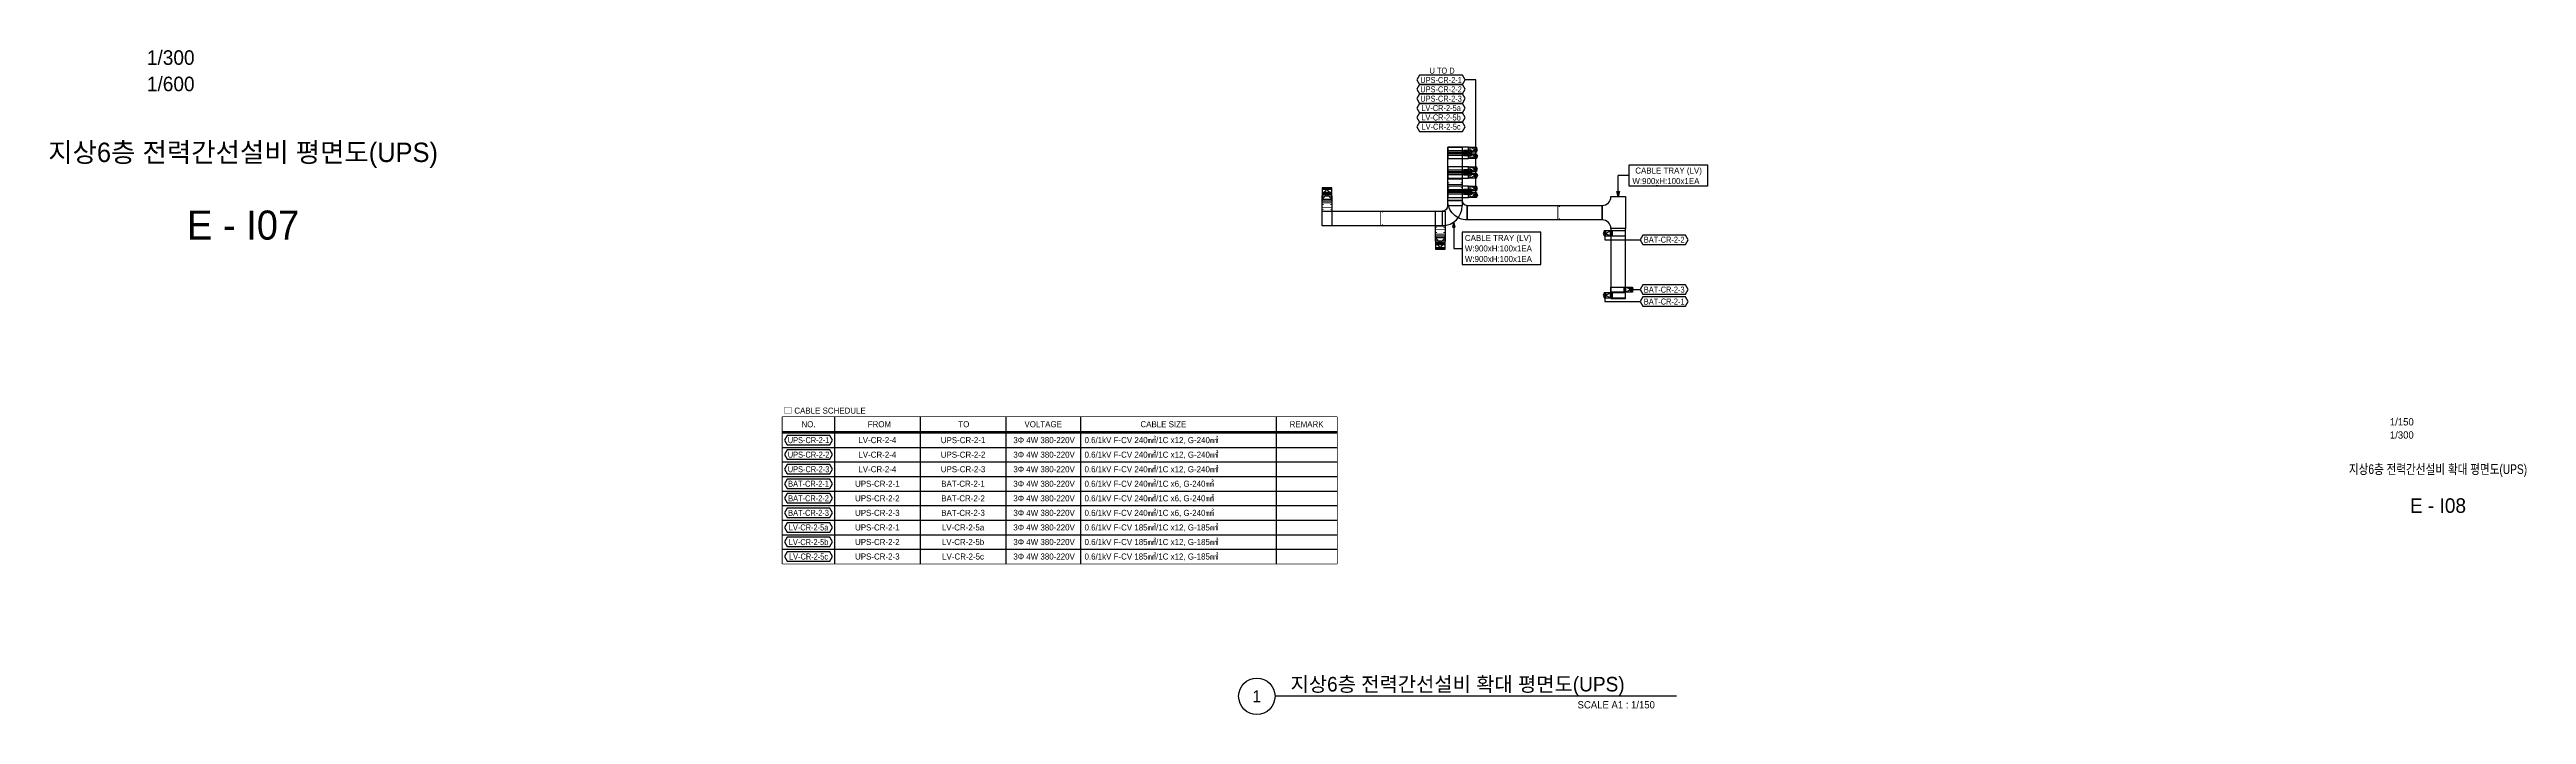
# Model space of a CAD drawing. Header units: millimetres. Extents: x 31670 to 374393, y -351975 to 839589.
# Drawn here: x 221287 to 374393, y 717225 to 758348 of the extents above; entities that cross this region are included whole.
import ezdxf
from ezdxf.enums import TextEntityAlignment as Align

# ---------------------------------------------------------------- set-up
doc = ezdxf.new("R2010")
doc.units = ezdxf.units.MM
doc.header["$LTSCALE"] = 150
for name, color, linetype in [('-----26 Electrical Cable Tray_HV_N', 30, 'Continuous'), ('-----26 Electrical Cable Tray_HV_발전기 B', 103, 'Continuous'), ('-----26 Electrical Cable Tray_LV_UPS1', 6, 'Continuous'), ('-----26 Electrical Cable Tray_LV_UPS2', 2, 'Continuous'), ('-----26 Electrical Cable Tray_LV_UPSBAT', 11, 'Continuous'), ('-----29 Cable Schedule', 1, 'Continuous'), ('-----29 Indicator', 1, 'Continuous'), ('-----29 주기', 1, 'Continuous'), ('-----30 Text', 2, 'Continuous'), ('-----41 Drawing Title', 2, 'Continuous'), ('-----42 Drawing Number', 2, 'Continuous'), ('-----43 Drawing Scale', 3, 'Continuous'), ('-----99 Cable Schedule', 2, 'Continuous'), ('A-HAT-MATL', 8, 'Continuous')]:
    doc.layers.add(name, color=color, linetype=linetype)
doc.styles.add('ELEC', font='')
doc.styles.get('ELEC').set_extended_font_data('Dotum')

# ---------------------------------------------------------------- blocks, each defined once
blk = doc.blocks.new('A$550585017316')
at = {"color": 0}
for p, q in [((400, 300), (0, 300)), ((0, 300), (0, 0)), ((0, 0), (400, 0)), ((500, 300), (400, 300)), ((400, 0), (500, 0)), ((500, 0), (500, 300))]:
    blk.add_line(p, q, dxfattribs=at)
at = {"color": 8}
for p, q in [((100, 0), (0, 300)), ((0, 0), (100, 300)), ((100, 150), (400, 300)), ((100, 300), (100, 0)), ((100, 150), (400, 0)), ((400, 0), (400, 300))]:
    blk.add_line(p, q, dxfattribs=at)
blk = doc.blocks.new('A$C9a0ab699')
h = blk.add_hatch(color=0)
edge = h.paths.add_edge_path()
edge.add_arc((64.00719340983778, 64.00719340983778), 64.0071934098378, 720.0000000000341, 1080.000000000034, ccw=False)
at = {"color": 0}
blk.add_circle((64.00719340983778, 64.00719340983778), 64.0071934098378, dxfattribs=at)
blk = doc.blocks.new('A$495596483691')
at = {"color": 0}
for p, q in [((100, 600), (0, 600)), ((0, 600), (0, 0)), ((0, 0), (100, 0)), ((500, 600), (100, 600)), ((100, 0), (500, 0)), ((500, 0), (500, 600))]:
    blk.add_line(p, q, dxfattribs=at)
at = {"color": 8}
for p, q in [((400, 300), (100, 600)), ((100, 600), (100, 0)), ((400, 300), (100, 0)), ((400, 0), (400, 600)), ((400, 600), (500, 0)), ((500, 600), (400, 0))]:
    blk.add_line(p, q, dxfattribs=at)

msp = doc.modelspace()

# ---------------------------------------------------------------- linework, layer by layer
at = {"layer": '-----26 Electrical Cable Tray_HV_N', "color": 1}
for p, q in [((318934.9812540342, 750555.4783705565), (318250.0002244595, 750555.4783705565)), ((308091.7389486178, 746044.9867925314), (308613.8288476244, 746044.9867925314))]:
    msp.add_line(p, q, dxfattribs=at)
for points, elevation in [([(318250.0000000038, 749249.9980726187), (318170.0000000038, 749569.9980726187), (318330.0000000038, 749569.9980726187), (318250.0000000038, 749249.9980726187), (318250.0002244595, 750555.4783705565)], -3.05702846402195e-10), ([(308091.738589701, 747679.8962361057), (308011.738589701, 747359.8962361057), (308171.738589701, 747359.8962361057), (308091.738589701, 747679.8962361057), (308091.7389486178, 746044.9867925314)], -6.1140569280439e-10)]:
    msp.add_lwpolyline(points, dxfattribs=dict(at, elevation=elevation))
for points, elevation in [([(323781.0006561736, 751212.9883187879), (323781.0006561736, 749897.968422325), (318934.9812540342, 749897.968422325), (318934.9812540342, 751212.9883187879)], -3.05702846402195e-10), ([(308613.8288476244, 747044.9867925314), (308613.8288476244, 745044.9867925314), (313459.8482497637, 745044.9867925314), (313459.8482497637, 747044.9867925314)], -6.1140569280439e-10)]:
    msp.add_lwpolyline(points, close=True, dxfattribs=dict(at, elevation=elevation))
at = {"layer": '-----26 Electrical Cable Tray_LV_UPS1'}
for points, elevation in [([(307710.6801225376, 752299.9980726183), (308610.6801225376, 752299.9980726183), (308610.6801225376, 748687.4080123485), (307710.6801225376, 748687.4080123485)], -6.1140569280439e-10), ([(309001.0000000056, 752299.9980726183), (307710.6801225376, 752299.9980726183), (307710.6801225376, 751999.9980726183), (309001.0000000056, 751999.9980726183)], -6.1140569280439e-10), ([(309001.0000000056, 751099.9980726182), (307710.6801225376, 751099.9980726182), (307710.6801225376, 750799.9980726182), (309001.0000000056, 750799.9980726182)], -6.1140569280439e-10), ([(300549.9999999307, 749299.8179507365), (300549.9999999307, 747449.9080123485), (299949.9999999307, 747449.9080123485), (299949.9999999307, 749299.8179507365)], -1.299985260630077e-09), ([(309001.0000000056, 749899.9980726182), (307710.6801225376, 749899.9980726182), (307710.6801225376, 749599.9980726182), (309001.0000000056, 749599.9980726182)], -6.1140569280439e-10), ([(307373.1801225376, 748349.9080123485), (307373.1801225376, 747449.9080123485), (299949.9999999307, 747449.9080123485), (299949.9999999307, 748349.9080123485)], -8.28833935114658e-10)]:
    msp.add_lwpolyline(points, close=True, dxfattribs=dict(at, elevation=elevation))
at = {"layer": '-----26 Electrical Cable Tray_LV_UPS1', "ltscale": 7.5, "const_width": 50}
for points, elevation in [([(300049.9999999307, 748767.1917046241), (299949.9999999307, 748767.1917046241), (299949.9999999307, 748867.1917046241), (300549.9999999307, 748867.1917046241), (300549.9999999307, 748767.1917046241), (300449.9999999307, 748767.1917046241)], 3.222154406564015e-09), ([(308510.6801225376, 750099.9980726183), (308610.6801225376, 750099.9980726183), (308610.6801225376, 749999.9980726183), (307710.6801225376, 749999.9980726183), (307710.6801225376, 750099.9980726183), (307810.6801225376, 750099.9980726183)], -6.1140569280439e-10), ([(300049.9999999307, 748467.1917046241), (299949.9999999307, 748467.1917046241), (299949.9999999307, 748567.1917046241), (300549.9999999307, 748567.1917046241), (300549.9999999307, 748467.1917046241), (300449.9999999307, 748467.1917046241)], 3.222154406564015e-09), ([(303672.8128233142, 747549.9080123485), (303672.8128233142, 747449.9080123485), (303572.8128233142, 747449.9080123485), (303572.8128233142, 748349.9080123485), (303672.8128233142, 748349.9080123485), (303672.8128233142, 748249.9080123485)], -8.288339351146582e-10)]:
    msp.add_lwpolyline(points, dxfattribs=dict(at, elevation=elevation))
at = {"layer": '-----26 Electrical Cable Tray_LV_UPS1', "elevation": -6.1140569280439e-10}
msp.add_lwpolyline([(308610.6801225376, 748687.4080123485), (307710.6801225376, 748687.4080123485, -0.4142135623730951), (307373.1801225376, 748349.9080123485), (307373.1801225376, 747449.9080123485, 0.4142135623730951)], format="xyb", close=True, dxfattribs=at)
at = {"layer": '-----26 Electrical Cable Tray_LV_UPS2'}
for points, elevation in [([(307710.6801225376, 752299.9980726183), (308610.6801225376, 752299.9980726183), (308610.6801225376, 748687.4080123485), (307710.6801225376, 748687.4080123485)], -6.1140569280439e-10), ([(309001.0000000056, 751899.9980726183), (307710.6801225376, 751899.9980726183), (307710.6801225376, 751599.9980726183), (309001.0000000056, 751599.9980726183)], -6.1140569280439e-10), ([(309001.0000000056, 750699.9980726182), (307710.6801225376, 750699.9980726182), (307710.6801225376, 750399.9980726182), (309001.0000000056, 750399.9980726182)], -6.1140569280439e-10), ([(309001.0000000056, 749499.9980726182), (307710.6801225376, 749499.9980726182), (307710.6801225376, 749199.9980726182), (309001.0000000056, 749199.9980726182)], -6.1140569280439e-10), ([(306950.0000000094, 747449.9080123485), (306950.0000000094, 748349.9080123485), (307550.0000000094, 748349.9080123485), (307550.0000000094, 747449.9080123485)], -1.517413502940345e-09), ([(306950.0000000094, 747449.9080123485), (306950.0000000094, 748349.9080123485), (307373.1801225376, 748349.9080123485), (307373.1801225376, 747449.9080123485)], -6.1140569280439e-10), ([(306950.0000000094, 746499.9980725131), (306950.0000000094, 747449.9080123485), (307550.0000000094, 747449.9080123485), (307550.0000000094, 746499.9980725131)], -1.299985260630078e-09)]:
    msp.add_lwpolyline(points, close=True, dxfattribs=dict(at, elevation=elevation))
at = {"layer": '-----26 Electrical Cable Tray_LV_UPS2', "ltscale": 7.5, "const_width": 50}
for points, elevation in [([(308510.6801225376, 750399.9980726183), (308610.6801225376, 750399.9980726183), (308610.6801225376, 750299.9980726183), (307710.6801225376, 750299.9980726183), (307710.6801225376, 750399.9980726183), (307810.6801225376, 750399.9980726183)], -6.1140569280439e-10), ([(307450.0000000094, 747332.6243186255), (307550.0000000094, 747332.6243186255), (307550.0000000094, 747232.6243186255), (306950.0000000094, 747232.6243186255), (306950.0000000094, 747332.6243186255), (307050.0000000094, 747332.6243186255)], 3.222154406564013e-09), ([(307450.0000000094, 747032.6243186255), (307550.0000000094, 747032.6243186255), (307550.0000000094, 746932.6243186255), (306950.0000000094, 746932.6243186255), (306950.0000000094, 747032.6243186255), (307050.0000000094, 747032.6243186255)], 3.222154406564013e-09)]:
    msp.add_lwpolyline(points, dxfattribs=dict(at, elevation=elevation))
at = {"layer": '-----26 Electrical Cable Tray_LV_UPS2', "elevation": -6.1140569280439e-10}
msp.add_lwpolyline([(308610.6801225376, 748687.4080123485), (307710.6801225376, 748687.4080123485, -0.4142135623730951), (307373.1801225376, 748349.9080123485), (307373.1801225376, 747449.9080123485, 0.4142135623730951)], format="xyb", close=True, dxfattribs=at)
at = {"layer": '-----26 Electrical Cable Tray_LV_UPSBAT'}
for points, elevation in [([(308699.0000000056, 751799.9980726183), (307710.6801225384, 751799.9980726183), (307710.6801225384, 752099.9980726183), (308699.0000000056, 752099.9980726183)], -9.361709307145127e-10), ([(308610.6801225376, 749009.9980726187), (307710.6801225376, 749009.9980726187), (307710.6801225376, 752099.9980726183), (308610.6801225376, 752099.9980726183)], -6.1140569280439e-10), ([(308699.0000000056, 750599.9980726183), (307710.6801225384, 750599.9980726183), (307710.6801225384, 750899.9980726183), (308699.0000000056, 750899.9980726183)], -9.361709307145127e-10), ([(308699.0000000056, 749399.9980726183), (307710.6801225384, 749399.9980726183), (307710.6801225384, 749699.9980726183), (308699.0000000056, 749699.9980726183)], -9.361709307145127e-10), ([(317260.0000000038, 748709.9980726187), (317260.0000000038, 747809.9980726187), (308910.6801225376, 747809.9980726187), (308910.6801225376, 748709.9980726187)], -3.05702846402195e-10), ([(318700.0000000038, 747269.9980726187), (317800.0000000038, 747269.9980726187), (317800.0000000038, 742949.9980726187), (318700.0000000038, 742949.9980726187)], -3.05702846402195e-10), ([(318700.000000004, 747124.9980726187), (317875.000000004, 747124.9980726187), (317875.000000004, 746824.9980726187), (318700.000000004, 746824.9980726187)], -6.114056928044805e-10), ([(317800.0000000038, 743649.9980726187), (318625.0000000038, 743649.9980726187), (318625.0000000038, 743349.9980726187), (317800.0000000038, 743349.9980726187)], 9.358650064972285e-10), ([(318700.0000000038, 743299.9980726187), (317875.0000000038, 743299.9980726187), (317875.0000000038, 742999.9980726187), (318700.0000000038, 742999.9980726187)], -3.057028464022854e-10)]:
    msp.add_lwpolyline(points, close=True, dxfattribs=dict(at, elevation=elevation))
at = {"layer": '-----26 Electrical Cable Tray_LV_UPSBAT', "ltscale": 7.5, "const_width": 50}
for points, elevation in [([(308510.6801225376, 749799.9980726183), (308610.6801225376, 749799.9980726183), (308610.6801225376, 749699.9980726183), (307710.6801225376, 749699.9980726183), (307710.6801225376, 749799.9980726183), (307810.6801225376, 749799.9980726183)], -6.1140569280439e-10), ([(314618.5076338369, 748609.9980726187), (314618.5076338369, 748709.9980726187), (314518.5076338369, 748709.9980726187), (314518.5221834709, 747810.0683969897), (314618.5221834709, 747810.0683969897), (314618.5221834709, 747910.0683969897)], -3.05702846402195e-10)]:
    msp.add_lwpolyline(points, dxfattribs=dict(at, elevation=elevation))
at = {"layer": '-----26 Electrical Cable Tray_LV_UPSBAT', "elevation": -3.05702846402195e-10}
for points in [[(308610.6801225376, 749009.9980726187), (308610.6801225376, 749009.9980726187, 0.414213562373095), (308910.6801225376, 748709.9980726187), (308910.6801225376, 748709.9980726187), (308910.6801225376, 747809.9980726187, -0.4142135623731661), (307710.6801225376, 749009.9980726187)], [(317800.0000000038, 749249.9980726187), (318700.0000000038, 749249.9980726187), (318700.0000000038, 749249.9980726187), (318700.0000000038, 747269.9980726187), (317800.0000000038, 747269.9980726187, 0.414213562373095), (317260.0000000038, 747809.9980726187), (317260.0000000038, 748709.9980726187), (317260.0000000038, 748709.9980726187, 0.414213562373095)]]:
    msp.add_lwpolyline(points, format="xyb", close=True, dxfattribs=at)
at = {"layer": '-----29 Cable Schedule', "color": 3}
msp.add_lwpolyline([(266602.6172262951, 735626.7090777407), (300863.5523038612, 735626.7090763561), (300863.5523077203, 726543.3757398039), (266602.6172301541, 726543.3757411883)], close=True, dxfattribs=at)
at = {"layer": '-----29 주기'}
for points, elevation in [([(305978.8551266889, 756752.0881376971), (305812.145236477, 756463.3381376954), (305978.8551266915, 756174.588137692), (308624.6660057981, 756174.588137692), (308791.3758960217, 756463.3381376954), (308624.6660057958, 756752.0881376971)], -6.1140569280439e-10), ([(305978.8551266913, 756174.588137692), (305812.1452364794, 755885.8381376903), (305978.8551266939, 755597.0881376868), (308624.6660058005, 755597.0881376868), (308791.3758960241, 755885.8381376903), (308624.6660057982, 756174.588137692)], -6.1140569280439e-10), ([(305978.8551266938, 755597.0881376868), (305812.1452364819, 755308.3381376852), (305978.8551266963, 755019.5881376817), (308624.666005803, 755019.5881376817), (308791.3758960266, 755308.3381376852), (308624.6660058007, 755597.0881376868)], -6.1140569280439e-10), ([(305978.8551266962, 755019.5881376817), (305812.1452364843, 754730.8381376801), (305978.8551266988, 754442.0881376766), (308624.6660058057, 754442.0881376766), (308791.375896029, 754730.8381376801), (308624.6660058031, 755019.5881376817)], -6.1140569280439e-10), ([(305978.8551266987, 754442.0881376766), (305812.1452364867, 754153.338137675), (305978.8551267012, 753864.5881376715), (308624.6660058081, 753864.5881376715), (308791.3758960314, 754153.338137675), (308624.6660058055, 754442.0881376766)], -6.1140569280439e-10), ([(305978.8551267014, 753864.5881376715), (305812.1452364894, 753575.8381376698), (305978.8551267037, 753287.0881376663), (308624.6660058105, 753287.0881376663), (308791.3758960339, 753575.8381376698), (308624.666005808, 753864.5881376715)], -6.1140569280439e-10), ([(319772.0807916092, 746875.9993876149), (319605.3709013973, 746587.2493876133), (319772.0807916117, 746298.4993876098), (322417.8916707186, 746298.4993876098), (322584.601560942, 746587.2493876133), (322417.8916707161, 746875.9993876149)], -6.1140569280439e-10), ([(319772.080791609, 743788.7480726204), (319605.3709013971, 743499.9980726187), (319772.0807916116, 743211.2480726152), (322417.8916707182, 743211.2480726152), (322584.6015609415, 743499.9980726187), (322417.8916707156, 743788.7480726204)], 9.558736904611036e-10), ([(319772.080791609, 743050.9993876149), (319605.3709013971, 742762.2493876133), (319772.0807916116, 742473.4993876098), (322417.8916707182, 742473.4993876098), (322584.6015609418, 742762.2493876133), (322417.8916707159, 743050.9993876149)], -3.05702846402195e-10)]:
    msp.add_lwpolyline(points, close=True, dxfattribs=dict(at, elevation=elevation))
at = {"layer": '-----41 Drawing Title', "color": 7}
msp.add_line((321860.9290088562, 718350.0006424633), (297039.070991128, 718350.0006424633), dxfattribs=at)
msp.add_circle((295914.0709922599, 718350.0006424633), 1124.999998875, dxfattribs=at)
at = {"layer": '-----99 Cable Schedule', "color": 1}
for p, q in [((317425.000000004, 746974.9980726187), (317425.000000004, 746587.2493876134)), ((317425.000000004, 746587.2493876134), (319605.3709013973, 746587.2493876133)), ((317425.0000000038, 743149.9980726187), (317425.0000000038, 742762.2493876134)), ((317425.0000000038, 742762.2493876134), (319605.3709013971, 742762.2493876133))]:
    msp.add_line(p, q, dxfattribs=at)
for points, elevation in [([(309451.0000000056, 749349.9980726182), (309451.0000000056, 756463.3381376954), (308791.3758960217, 756463.3381376954)], -6.1140569280439e-10), ([(319075.0000000038, 743499.9980726187), (319605.3709013971, 743499.9980726187)], 9.558736904611036e-10)]:
    msp.add_lwpolyline(points, dxfattribs=dict(at, elevation=elevation))
at = {"layer": 'A-HAT-MATL'}
msp.add_lwpolyline([(320700.0000000035, 749920.0006424622), (320600.0003952482, 749920.0006424622)], dxfattribs=at)

# ---------------------------------------------------------------- block references
at = {"layer": '-----26 Electrical Cable Tray_LV_UPS1', "xscale": -1}
for p in [(309501.0000000056, 751999.9980726183), (309501.0000000056, 750799.9980726182), (309501.0000000056, 749599.9980726182)]:
    msp.add_blockref('A$550585017316', p, dxfattribs=at)
at = {"layer": '-----26 Electrical Cable Tray_LV_UPS1', "rotation": 89.99999999999999}
for p in [(300549.9999999307, 749299.8179507365), (300549.9999999307, 748999.8179507365)]:
    msp.add_blockref('A$495596483691', p, dxfattribs=at)
at = {"layer": '-----26 Electrical Cable Tray_LV_UPS2', "xscale": -1}
for p in [(309501.0000000056, 751599.9980726183), (309501.0000000056, 750399.9980726182), (309501.0000000056, 749199.9980726182)]:
    msp.add_blockref('A$550585017316', p, dxfattribs=at)
at = {"layer": '-----26 Electrical Cable Tray_LV_UPS2', "rotation": 270}
for p in [(306950.0000000094, 746799.9980725131), (306950.0000000094, 746499.9980725131)]:
    msp.add_blockref('A$495596483691', p, dxfattribs=at)
at = {"layer": '-----26 Electrical Cable Tray_LV_UPSBAT', "rotation": 180}
for p in [(309199.0000000056, 752099.9980726183), (309199.0000000056, 750899.9980726183), (309199.0000000056, 749699.9980726183)]:
    msp.add_blockref('A$550585017316', p, dxfattribs=at)
at = {"layer": '-----26 Electrical Cable Tray_LV_UPSBAT'}
for p in [(317375.000000004, 746824.9980726187), (317375.0000000038, 742999.9980726187)]:
    msp.add_blockref('A$550585017316', p, dxfattribs=at)
at = {"layer": '-----26 Electrical Cable Tray_LV_UPSBAT', "xscale": -1}
msp.add_blockref('A$550585017316', (319125.0000000038, 743349.9980726187), dxfattribs=at)
at = {"layer": '-----99 Cable Schedule', "color": 1, "yscale": 1.5, "zscale": 1.5}
for p, xscale, rotation in [((309354.9892098909, 752246.008862733), -1.5, 180), ((309354.9892098909, 751046.0088627329), -1.5, 180), ((309354.9892098909, 749846.0088627329), -1.5, 180), ((317328.9892098893, 746878.987282504), -1.5, 270), ((317328.9892098891, 743053.987282504), -1.5, 270), ((319171.0107901186, 743403.987282504), 1.5, 90.00000000000001)]:
    msp.add_blockref('A$C9a0ab699', p, dxfattribs=dict(at, xscale=xscale, rotation=rotation))
at = {"layer": '-----99 Cable Schedule', "color": 1, "xscale": 1.5, "yscale": 1.5, "zscale": 1.5}
for p in [(309357.8614256001, 751653.9872825035), (309357.8614256001, 750453.9872825034), (309357.8614256001, 749253.9872825034)]:
    msp.add_blockref('A$C9a0ab699', p, dxfattribs=at)

# ---------------------------------------------------------------- texts
at = {"layer": '-----26 Electrical Cable Tray_LV_UPS1', "style": 'ELEC'}
for s, p in [('W:900xH:100x1EA', (308773.8288476244, 746044.9867925314)), ('CABLE TRAY (LV)', (308773.8288476244, 746694.9867925314))]:
    msp.add_text(s, height=375, dxfattribs=at).set_placement(p, align=Align.MIDDLE_LEFT)
at = {"layer": '-----26 Electrical Cable Tray_LV_UPS2', "ltscale": 7.5, "style": 'ELEC'}
msp.add_text('W:900xH:100x1EA', height=375, dxfattribs=at).set_placement((308773.8288476244, 745394.9867925314), align=Align.MIDDLE_LEFT)
at = {"layer": '-----26 Electrical Cable Tray_LV_UPSBAT', "style": 'ELEC'}
for s, p in [('W:900xH:100x1EA', (319129.1417687923, 750212.9883187879)), ('CABLE TRAY (LV)', (319306.7197877882, 750862.9883187879))]:
    msp.add_text(s, height=375, dxfattribs=at).set_placement(p, align=Align.MIDDLE_LEFT)
at = {"layer": '-----30 Text', "linetype": 'Continuous', "style": 'ELEC', "width": 0.8}
for s, p in [('UPS-CR-2-1', (307301.7605662434, 756463.3381376945)), ('UPS-CR-2-2', (307301.7605662458, 755885.8381376894)), ('UPS-CR-2-3', (307301.7605662485, 755308.3381376843)), ('LV-CR-2-5a', (307301.7605662509, 754730.8381376792)), ('LV-CR-2-5b', (307301.7605662534, 754153.338137674)), ('LV-CR-2-5c', (307301.7605662561, 753575.8381376689)), ('BAT-CR-2-2', (321094.9862311639, 746587.2493876123)), ('BAT-CR-2-3', (321094.9862311635, 743499.9980726178)), ('BAT-CR-2-1', (321094.9862311637, 742762.2493876123))]:
    msp.add_text(s, height=375, dxfattribs=at).set_placement(p, align=Align.MIDDLE)
at = {"layer": '-----41 Drawing Title', "style": 'ELEC'}
msp.add_text('지상6층 전력간선설비 평면도(UPS)', height=1200, dxfattribs=at).set_placement((233249.9999999919, 751990.0012849213), align=Align.MIDDLE_CENTER)
at = {"layer": '-----41 Drawing Title', "style": 'ELEC', "width": 0.8}
msp.add_text('지상6층 전력간선설비 확대 평면도(UPS)', height=600, dxfattribs=at).set_placement((368924.999999992, 732395.0006424636), align=Align.MIDDLE_CENTER)
at = {"layer": '-----41 Drawing Title', "color": 2, "style": 'ELEC'}
msp.add_text('지상6층 전력간선설비 확대 평면도(UPS)', height=900, dxfattribs=at).set_placement((297997.6476047349, 718650.0006424633))
at = {"layer": '-----41 Drawing Title', "color": 7, "style": 'ELEC'}
msp.add_text('1', height=749.9999992500001, dxfattribs=at).set_placement((295914.0709922599, 718350.0006424633), align=Align.MIDDLE)
at = {"layer": '-----41 Drawing Title', "style": 'ELEC'}
msp.add_text('SCALE A1 : 1/150', height=450, dxfattribs=at).set_placement((320518.6125562077, 717600.0006424633), align=Align.RIGHT)
at = {"layer": '-----42 Drawing Number', "style": 'ELEC'}
for s, height, p in [('E - I07', 1800, (233249.9999999919, 747490.0012849213)), ('E - I08', 900, (368924.999999992, 730145.0006424636))]:
    msp.add_text(s, height=height, dxfattribs=at).set_placement(p, align=Align.MIDDLE_CENTER)
at = {"layer": '-----43 Drawing Scale', "style": 'ELEC'}
for s, height, p in [('1/300', 900, (228779.0230665374, 757850.0012849213)), ('1/600', 900, (228779.0230665374, 756220.0012849213)), ('1/150', 450, (366689.5115332648, 735325.0006424636)), ('1/300', 450, (366689.5115332648, 734510.0006424636))]:
    msp.add_text(s, height=height, dxfattribs=at).set_placement(p, align=Align.MIDDLE_CENTER)
at = {"layer": '-----99 Cable Schedule', "style": 'ELEC', "width": 0.8}
msp.add_text('U TO D', height=375, dxfattribs=at).set_placement((307363.3813894094, 757040.8381376998), align=Align.MIDDLE)

# ---------------------------------------------------------------- next in the draw order: wipeouts: each hides what was drawn before it
at = {"color": 3}
msp.add_wipeout([(266602.61722629506, 735626.7090777407), (300863.5523038613, 735626.7090763563), (300863.55230772035, 726543.3757398039), (266602.61723015417, 726543.3757411884)], dxfattribs=at).dxf.layer = '-----26 Electrical Cable Tray_HV_발전기 B'

# ---------------------------------------------------------------- next in the draw order: linework, layer by layer
at = {"layer": '-----29 Cable Schedule'}
for p, q in [((269806.096126537, 735626.7090762019), (269806.0961271852, 734643.375744942)), ((275105.1020556792, 735626.7090762019), (275105.1020563281, 734643.3757477661)), ((280404.1079848661, 735626.7090735125), (280404.1079855141, 734643.3757530298)), ((285017.3602055564, 735626.7090735125), (285017.3602062046, 734643.3757530298)), ((297113.5523038785, 735626.7090735704), (297113.5523045267, 734643.3757592521))]:
    msp.add_line(p, q, dxfattribs=at)
at = {"layer": '-----29 Cable Schedule', "color": 3}
for p, q in [((266602.6172262897, 734726.7090777407), (300863.552306438, 734726.7090736781)), ((266602.6172262897, 734643.3757437418), (300863.552304024, 734643.3757396793))]:
    msp.add_line(p, q, dxfattribs=at)
at = {"layer": '-----29 Cable Schedule', "color": 1}
for p, q in [((266602.6172261435, 733743.3757422029), (300863.552303878, 733743.3757396793)), ((269806.096126537, 734643.3757422029), (269806.0961310677, 726543.3757410588)), ((275105.1020556792, 734643.3757422029), (275105.10206021, 726543.3757406304)), ((280404.1079848661, 734643.3757422029), (280404.1079893971, 726543.375740202)), ((285017.3602055564, 734643.3757395135), (285017.3602100874, 726543.375739829)), ((297113.5523045267, 734643.3757592521), (297113.5523090577, 726543.375739032)), ((266602.6172261435, 732843.3757422029), (300863.552303878, 732843.3757396793)), ((266602.6172261435, 731943.3757422029), (300863.552303878, 731943.3757396793)), ((266602.6172261435, 731043.3757422029), (300863.552303878, 731043.3757396793)), ((266602.6172261435, 730143.3757422029), (300863.552303878, 730143.3757396793)), ((266602.6172261435, 729243.3757422029), (300863.552303878, 729243.3757396793)), ((266602.6172261435, 728343.3757422029), (300863.552303878, 728343.3757396793)), ((266602.6172261435, 727443.3757422029), (300863.552303878, 727443.3757396793))]:
    msp.add_line(p, q, dxfattribs=at)
at = {"layer": '-----29 주기'}
for points in [[(266881.4512395711, 734482.1257656477), (266714.7413493592, 734193.3757656461), (266881.4512395737, 733904.6257656426), (269527.2621186803, 733904.6257656426), (269693.9720089039, 734193.3757656461), (269527.262118678, 734482.1257656477)], [(266881.4512395711, 733582.1257656477), (266714.7413493592, 733293.3757656461), (266881.4512395737, 733004.6257656426), (269527.2621186803, 733004.6257656426), (269693.9720089039, 733293.3757656461), (269527.262118678, 733582.1257656477)], [(266881.4512395047, 732682.1257656477), (266714.7413492928, 732393.3757656461), (266881.4512395073, 732104.6257656426), (269527.2621186139, 732104.6257656426), (269693.9720088375, 732393.3757656461), (269527.2621186116, 732682.1257656477)], [(266881.4512390256, 731782.1257305811), (266714.7413488136, 731493.3757305795), (266881.4512390281, 731204.625730576), (269527.2621181348, 731204.625730576), (269693.9720083583, 731493.3757305795), (269527.2621181324, 731782.1257305811)], [(266881.4512389592, 730882.1257305811), (266714.7413487473, 730593.3757305795), (266881.4512389618, 730304.625730576), (269527.2621180686, 730304.625730576), (269693.972008292, 730593.3757305795), (269527.2621180661, 730882.1257305811)], [(266881.4512388931, 729982.1257305811), (266714.7413486812, 729693.3757305795), (266881.4512388957, 729404.625730576), (269527.2621180023, 729404.625730576), (269693.9720082256, 729693.3757305795), (269527.2621179997, 729982.1257305811)], [(266881.4512391732, 729082.1257656477), (266714.7413489613, 728793.3757656461), (266881.4512391757, 728504.6257656426), (269527.2621182826, 728504.6257656426), (269693.972008506, 728793.3757656461), (269527.2621182801, 729082.1257656477)], [(266881.4512391732, 728182.1257656477), (266714.7413489613, 727893.3757656461), (266881.4512391757, 727604.6257656426), (269527.2621182826, 727604.6257656426), (269693.972008506, 727893.3757656461), (269527.2621182801, 728182.1257656477)], [(266881.4512391071, 727282.1257656477), (266714.7413488951, 726993.3757656461), (266881.4512391094, 726704.6257656426), (269527.2621182163, 726704.6257656426), (269693.9720084396, 726993.3757656461), (269527.2621182137, 727282.1257656477)]]:
    msp.add_lwpolyline(points, close=True, dxfattribs=at)

# ---------------------------------------------------------------- next in the draw order: texts
at = {"layer": '-----29 Indicator', "color": 2, "linetype": 'Continuous', "style": 'ELEC'}
msp.add_text('□ CABLE SCHEDULE', height=375, dxfattribs=at).set_placement((266664.5069655388, 736017.1087013424), align=Align.MIDDLE_LEFT)
at = {"layer": '-----30 Text', "style": 'ELEC'}
msp.add_text('NO.', height=375.0000027087478, dxfattribs=at).set_placement((268204.3566765616, 735176.7090774168), align=Align.MIDDLE)
for s, height, p in [('FROM', 375.0000027087478, (272584.457670252, 735176.7090759523)), ('TO', 375.0000027087478, (277802.1041760995, 735176.7090759523)), ('VOLTAGE', 375.0000027087478, (282709.1421734496, 735176.7090759523)), ('CABLE SIZE', 375.0000027087478, (290137.1126552982, 735176.7090759523)), ('REMARK', 375.0000027087478, (298988.5523041751, 735176.7090760237)), ('LV-CR-2-4', 375, (272455.5990965442, 734193.3757525589)), ('LV-CR-2-4', 375, (272455.5990965442, 733293.3757525589)), ('UPS-CR-2-1', 375, (277754.605025709, 734193.3757519862)), ('UPS-CR-2-2', 375, (277754.605025709, 733293.3757519862)), ('3Φ 4W 380-220V', 375, (282763.7897905788, 734193.3757515578)), ('3Φ 4W 380-220V', 375, (282763.7897905788, 733293.3757515578)), ('LV-CR-2-4', 375, (272455.5990964778, 732393.3757525589)), ('UPS-CR-2-3', 375, (277754.6050256429, 732393.3757519862)), ('3Φ 4W 380-220V', 375, (282763.7897905126, 732393.3757515578)), ('UPS-CR-2-1', 375, (272455.5990956348, 731493.3757525589)), ('UPS-CR-2-2', 375, (272455.5990955686, 730593.3757525589)), ('BAT-CR-2-1', 375, (277754.6050248001, 731493.3757519862)), ('BAT-CR-2-2', 375, (277754.6050247337, 730593.3757519862)), ('3Φ 4W 380-220V', 375, (282763.7897896696, 731493.3757515578)), ('3Φ 4W 380-220V', 375, (282763.7897896034, 730593.3757515578)), ('UPS-CR-2-3', 375, (272455.5990955023, 729693.3757525589)), ('UPS-CR-2-1', 375, (272455.5990961463, 728793.3757525589)), ('BAT-CR-2-3', 375, (277754.6050246673, 729693.3757519862)), ('LV-CR-2-5a', 375, (277754.6050253113, 728793.3757519862)), ('3Φ 4W 380-220V', 375, (282763.7897895371, 729693.3757515578)), ('3Φ 4W 380-220V', 375, (282763.7897901811, 728793.3757515578)), ('UPS-CR-2-2', 375, (272455.5990961463, 727893.3757525589)), ('LV-CR-2-5b', 375, (277754.6050253113, 727893.3757519862)), ('3Φ 4W 380-220V', 375, (282763.7897901811, 727893.3757515578)), ('UPS-CR-2-3', 375, (272455.5990960799, 726993.3757525589)), ('LV-CR-2-5c', 375, (277754.605025245, 726993.3757519862)), ('3Φ 4W 380-220V', 375, (282763.7897901147, 726993.3757515578))]:
    msp.add_text(s, height=height, dxfattribs=at).set_placement(p, align=Align.MIDDLE_CENTER)
at = {"layer": '-----30 Text', "linetype": 'Continuous', "style": 'ELEC', "width": 0.8}
for s, p in [('UPS-CR-2-1', (268204.3566791256, 734193.3757656452)), ('UPS-CR-2-2', (268204.3566791256, 733293.3757656452)), ('UPS-CR-2-3', (268204.3566790594, 732393.3757656452)), ('BAT-CR-2-1', (268204.3566785803, 731493.3757305786)), ('BAT-CR-2-2', (268204.3566785139, 730593.3757305786)), ('BAT-CR-2-3', (268204.3566784476, 729693.3757305786)), ('LV-CR-2-5a', (268204.3566787279, 728793.3757656452)), ('LV-CR-2-5b', (268204.3566787279, 727893.3757656452)), ('LV-CR-2-5c', (268204.3566786618, 726993.3757656452))]:
    msp.add_text(s, height=375, dxfattribs=at).set_placement(p, align=Align.MIDDLE)
at = {"layer": '-----30 Text', "style": 'ELEC'}
for s, p in [('0.6/1kV F-CV 240㎟/1C x12, G-240㎟', (285262.0557625488, 734193.3757480064)), ('0.6/1kV F-CV 240㎟/1C x12, G-240㎟', (285262.0557625488, 733293.3757480064)), ('0.6/1kV F-CV 240㎟/1C x12, G-240㎟', (285262.0557624825, 732393.3757480064)), ('0.6/1kV F-CV 240㎟/1C x6, G-240㎟', (285262.0557616396, 731493.3757480064)), ('0.6/1kV F-CV 240㎟/1C x6, G-240㎟', (285262.0557615733, 730593.3757480064)), ('0.6/1kV F-CV 240㎟/1C x6, G-240㎟', (285262.0557615069, 729693.3757480064)), ('0.6/1kV F-CV 185㎟/1C x12, G-185㎟', (285262.0557621511, 728793.3757480064)), ('0.6/1kV F-CV 185㎟/1C x12, G-185㎟', (285262.0557621511, 727893.3757480064)), ('0.6/1kV F-CV 185㎟/1C x12, G-185㎟', (285262.0557620848, 726993.3757480064))]:
    msp.add_text(s, height=375, dxfattribs=at).set_placement(p, align=Align.MIDDLE_LEFT)

doc.saveas('drawing.dxf')
